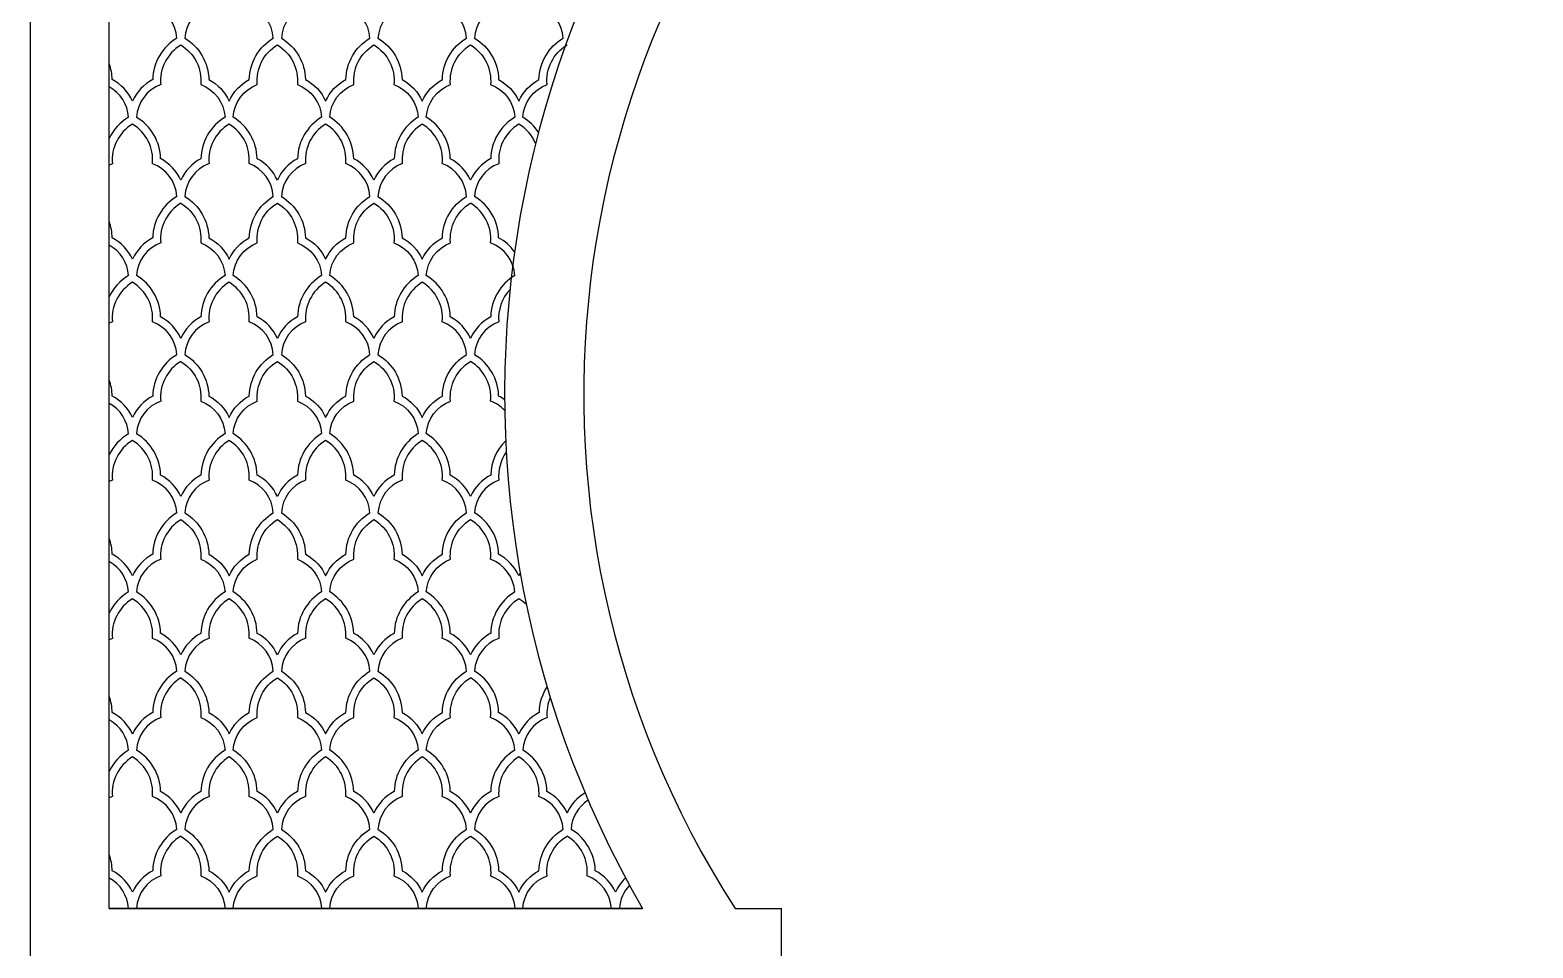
# Model space of a CAD drawing. Header units: inches. Extents: x 280228 to 284028, y 155671 to 163321.
# Drawn here: x 280228 to 282128, y 160371 to 161531 of the extents above; entities that cross this region are included whole.
import ezdxf

# ---------------------------------------------------------------- set-up
doc = ezdxf.new("R2010")
doc.units = ezdxf.units.IN
doc.header["$MEASUREMENT"] = 0
doc.layers.add('freecads.com', color=7, linetype='Continuous')

msp = doc.modelspace()

# ---------------------------------------------------------------- linework, layer by layer
at = {"layer": 'freecads.com'}
for p, q in [((280227.6, 163321.3, 0), (280227.6, 160321.3, 0)), ((280327.6, 160421.3, 0), (280327.6, 163221.3, 0)), ((280327.6, 160421.3, 0), (280327.6, 163221.3, 0)), ((280327.6, 160421.3, 0), (281001.7, 160421.3, 0)), ((281001.7, 160421.3, 0), (280327.6, 160421.3, 0)), ((281118.9, 160421.3, 0), (281177.6, 160421.3, 0)), ((281177.6, 160321.3, 0), (281177.6, 160421.3, 0))]:
    msp.add_line(p, q, dxfattribs=at)
at = {"layer": 'freecads.com', "elevation": 0}
for points in [[(280535.1, 161521.2, 0.29762), (280504.5, 161562.6, 0.288877), (280479.2, 161612.6, 0.288877), (280453.9, 161562.6, 0.29762), (280423.2, 161521.2, -0.257772), (280453.6, 161468.8, -0.167823), (280479.2, 161441.7, -0.167823), (280504.7, 161468.8, -0.257772)], [(280657.2, 161521.2, 0.29762), (280626.6, 161562.6, 0.288877), (280601.3, 161612.6, 0.288877), (280576, 161562.6, 0.29762), (280545.3, 161521.2, -0.257772), (280575.8, 161468.8, -0.167823), (280601.3, 161441.7, -0.167823), (280626.8, 161468.8, -0.257772)], [(280779.3, 161521.2, 0.29762), (280748.7, 161562.6, 0.288877), (280723.4, 161612.6, 0.288877), (280698.1, 161562.6, 0.29762), (280667.4, 161521.2, -0.257772), (280697.9, 161468.8, -0.167823), (280723.4, 161441.7, -0.167823), (280748.9, 161468.8, -0.257772)], [(280901.5, 161521.2, 0.29762), (280870.8, 161562.6, 0.288877), (280845.5, 161612.6, 0.288877), (280820.2, 161562.6, 0.29762), (280789.5, 161521.2, -0.257772), (280820, 161468.8, -0.167823), (280845.5, 161441.7, -0.167823), (280871, 161468.8, -0.257772)], [(280535.1, 161321.2, 0.29762), (280504.5, 161362.6, 0.288877), (280479.2, 161412.6, 0.288877), (280453.9, 161362.6, 0.29762), (280423.2, 161321.2, -0.257772), (280453.6, 161268.8, -0.167823), (280479.2, 161241.7, -0.167823), (280504.7, 161268.8, -0.257772)], [(280657.2, 161321.2, 0.29762), (280626.6, 161362.6, 0.288877), (280601.3, 161412.6, 0.288877), (280576, 161362.6, 0.29762), (280545.3, 161321.2, -0.257772), (280575.8, 161268.8, -0.167823), (280601.3, 161241.7, -0.167823), (280626.8, 161268.8, -0.257772)], [(280779.3, 161321.2, 0.29762), (280748.7, 161362.6, 0.288877), (280723.4, 161412.6, 0.288877), (280698.1, 161362.6, 0.29762), (280667.4, 161321.2, -0.257772), (280697.9, 161268.8, -0.167823), (280723.4, 161241.7, -0.167823), (280748.9, 161268.8, -0.257772)], [(280535.1, 161121.2, 0.29762), (280504.5, 161162.6, 0.288877), (280479.2, 161212.6, 0.288877), (280453.9, 161162.6, 0.29762), (280423.2, 161121.2, -0.257772), (280453.6, 161068.8, -0.167823), (280479.2, 161041.7, -0.167823), (280504.7, 161068.8, -0.257772)], [(280657.2, 161121.2, 0.29762), (280626.6, 161162.6, 0.288877), (280601.3, 161212.6, 0.288877), (280576, 161162.6, 0.29762), (280545.3, 161121.2, -0.257772), (280575.8, 161068.8, -0.167823), (280601.3, 161041.7, -0.167823), (280626.8, 161068.8, -0.257772)], [(280779.3, 161121.2, 0.29762), (280748.7, 161162.6, 0.288877), (280723.4, 161212.6, 0.288877), (280698.1, 161162.6, 0.29762), (280667.4, 161121.2, -0.257772), (280697.9, 161068.8, -0.167823), (280723.4, 161041.7, -0.167823), (280748.9, 161068.8, -0.257772)], [(280535.1, 160921.2, 0.29762), (280504.5, 160962.6, 0.288877), (280479.2, 161012.6, 0.288877), (280453.9, 160962.6, 0.29762), (280423.2, 160921.2, -0.257772), (280453.6, 160868.8, -0.167823), (280479.2, 160841.7, -0.167823), (280504.7, 160868.8, -0.257772)], [(280657.2, 160921.2, 0.29762), (280626.6, 160962.6, 0.288877), (280601.3, 161012.6, 0.288877), (280576, 160962.6, 0.29762), (280545.3, 160921.2, -0.257772), (280575.8, 160868.8, -0.167823), (280601.3, 160841.7, -0.167823), (280626.8, 160868.8, -0.257772)], [(280779.3, 160921.2, 0.29762), (280748.7, 160962.6, 0.288877), (280723.4, 161012.6, 0.288877), (280698.1, 160962.6, 0.29762), (280667.4, 160921.2, -0.257772), (280697.9, 160868.8, -0.167823), (280723.4, 160841.7, -0.167823), (280748.9, 160868.8, -0.257772)], [(280535.1, 160721.2, 0.29762), (280504.5, 160762.6, 0.288877), (280479.2, 160812.6, 0.288877), (280453.9, 160762.6, 0.29762), (280423.2, 160721.2, -0.257772), (280453.6, 160668.8, -0.167823), (280479.2, 160641.7, -0.167823), (280504.7, 160668.8, -0.257772)], [(280657.2, 160721.2, 0.29762), (280626.6, 160762.6, 0.288877), (280601.3, 160812.6, 0.288877), (280576, 160762.6, 0.29762), (280545.3, 160721.2, -0.257772), (280575.8, 160668.8, -0.167823), (280601.3, 160641.7, -0.167823), (280626.8, 160668.8, -0.257772)], [(280779.3, 160721.2, 0.29762), (280748.7, 160762.6, 0.288877), (280723.4, 160812.6, 0.288877), (280698.1, 160762.6, 0.29762), (280667.4, 160721.2, -0.257772), (280697.9, 160668.8, -0.167823), (280723.4, 160641.7, -0.167823), (280748.9, 160668.8, -0.257772)], [(280535.1, 160521.2, 0.29762), (280504.5, 160562.6, 0.288877), (280479.2, 160612.6, 0.288877), (280453.9, 160562.6, 0.29762), (280423.2, 160521.2, -0.257772), (280453.6, 160468.8, -0.167823), (280479.2, 160441.7, -0.167823), (280504.7, 160468.8, -0.257772)], [(280657.2, 160521.2, 0.29762), (280626.6, 160562.6, 0.288877), (280601.3, 160612.6, 0.288877), (280576, 160562.6, 0.29762), (280545.3, 160521.2, -0.257772), (280575.8, 160468.8, -0.167823), (280601.3, 160441.7, -0.167823), (280626.8, 160468.8, -0.257772)], [(280779.3, 160521.2, 0.29762), (280748.7, 160562.6, 0.288877), (280723.4, 160612.6, 0.288877), (280698.1, 160562.6, 0.29762), (280667.4, 160521.2, -0.257772), (280697.9, 160468.8, -0.167823), (280723.4, 160441.7, -0.167823), (280748.9, 160468.8, -0.257772)], [(280901.5, 160521.2, 0.29762), (280870.8, 160562.6, 0.288877), (280845.5, 160612.6, 0.288877), (280820.2, 160562.6, 0.29762), (280789.5, 160521.2, -0.257772), (280820, 160468.8, -0.167823), (280845.5, 160441.7, -0.167823), (280871, 160468.8, -0.257772)]]:
    msp.add_lwpolyline(points, format="xyb", close=True, dxfattribs=at)
for points in [[(280418.1, 161512.6, -0.288877), (280443.4, 161462.5, -0.29664), (280474.1, 161421.3, -0.29664)], [(280484.3, 161421.3, -0.29664), (280514.9, 161462.5, -0.288877), (280540.2, 161512.6)], [(280540.2, 161512.6, -0.288877), (280565.5, 161462.5, -0.29664), (280596.2, 161421.3, -0.29664)], [(280606.4, 161421.3, -0.29664), (280637, 161462.5, -0.288877), (280662.3, 161512.6)], [(280662.3, 161512.6, -0.288877), (280687.6, 161462.5, -0.29664), (280718.3, 161421.3, -0.29664)], [(280728.5, 161421.3, -0.29664), (280759.1, 161462.5, -0.288877), (280784.4, 161512.6)], [(280784.4, 161512.6, -0.288877), (280809.7, 161462.5, -0.29664), (280840.4, 161421.3, -0.29664)], [(280850.6, 161421.3, -0.29664), (280881.2, 161462.5, -0.288877), (280906.5, 161512.6)], [(280474.1, 161421.3, 0.257721), (280443.6, 161368.9, 0.167823), (280418.1, 161341.8, 0.167823)], [(280540.2, 161341.8, 0.167823), (280514.7, 161368.9, 0.257721), (280484.3, 161421.3)], [(280596.2, 161421.3, 0.257721), (280565.7, 161368.9, 0.167823), (280540.2, 161341.8, 0.167823)], [(280662.3, 161341.8, 0.167823), (280636.8, 161368.9, 0.257721), (280606.4, 161421.3)], [(280718.3, 161421.3, 0.257721), (280687.9, 161368.9, 0.167823), (280662.3, 161341.8, 0.167823)], [(280784.4, 161341.8, 0.167823), (280758.9, 161368.9, 0.257721), (280728.5, 161421.3)], [(280418.1, 161312.6, -0.288877), (280443.4, 161262.5, -0.29664), (280474.1, 161221.3, -0.29664)], [(280484.3, 161221.3, -0.29664), (280514.9, 161262.5, -0.288877), (280540.2, 161312.6)], [(280540.2, 161312.6, -0.288877), (280565.5, 161262.5, -0.29664), (280596.2, 161221.3, -0.29664)], [(280606.4, 161221.3, -0.29664), (280637, 161262.5, -0.288877), (280662.3, 161312.6)], [(280662.3, 161312.6, -0.288877), (280687.6, 161262.5, -0.29664), (280718.3, 161221.3, -0.29664)], [(280728.5, 161221.3, -0.29664), (280759.1, 161262.5, -0.288877), (280784.4, 161312.6)], [(280474.1, 161221.3, 0.257721), (280443.6, 161168.9, 0.167823), (280418.1, 161141.8, 0.167823)], [(280540.2, 161141.8, 0.167823), (280514.7, 161168.9, 0.257721), (280484.3, 161221.3)], [(280596.2, 161221.3, 0.257721), (280565.7, 161168.9, 0.167823), (280540.2, 161141.8, 0.167823)], [(280662.3, 161141.8, 0.167823), (280636.8, 161168.9, 0.257721), (280606.4, 161221.3)], [(280718.3, 161221.3, 0.257721), (280687.9, 161168.9, 0.167823), (280662.3, 161141.8, 0.167823)], [(280784.4, 161141.8, 0.167823), (280758.9, 161168.9, 0.257721), (280728.5, 161221.3)], [(280418.1, 161112.6, -0.288877), (280443.4, 161062.5, -0.29664), (280474.1, 161021.3, -0.29664)], [(280484.3, 161021.3, -0.29664), (280514.9, 161062.5, -0.288877), (280540.2, 161112.6)], [(280540.2, 161112.6, -0.288877), (280565.5, 161062.5, -0.29664), (280596.2, 161021.3, -0.29664)], [(280606.4, 161021.3, -0.29664), (280637, 161062.5, -0.288877), (280662.3, 161112.6)], [(280662.3, 161112.6, -0.288877), (280687.6, 161062.5, -0.29664), (280718.3, 161021.3, -0.29664)], [(280728.5, 161021.3, -0.29664), (280759.1, 161062.5, -0.288877), (280784.4, 161112.6)], [(280474.1, 161021.3, 0.257721), (280443.6, 160968.9, 0.167823), (280418.1, 160941.8, 0.167823)], [(280540.2, 160941.8, 0.167823), (280514.7, 160968.9, 0.257721), (280484.3, 161021.3)], [(280596.2, 161021.3, 0.257721), (280565.7, 160968.9, 0.167823), (280540.2, 160941.8, 0.167823)], [(280662.3, 160941.8, 0.167823), (280636.8, 160968.9, 0.257721), (280606.4, 161021.3)], [(280718.3, 161021.3, 0.257721), (280687.9, 160968.9, 0.167823), (280662.3, 160941.8, 0.167823)], [(280784.4, 160941.8, 0.167823), (280758.9, 160968.9, 0.257721), (280728.5, 161021.3)], [(280418.1, 160912.6, -0.288877), (280443.4, 160862.5, -0.29664), (280474.1, 160821.3, -0.29664)], [(280484.3, 160821.3, -0.29664), (280514.9, 160862.5, -0.288877), (280540.2, 160912.6)], [(280540.2, 160912.6, -0.288877), (280565.5, 160862.5, -0.29664), (280596.2, 160821.3, -0.29664)], [(280606.4, 160821.3, -0.29664), (280637, 160862.5, -0.288877), (280662.3, 160912.6)], [(280662.3, 160912.6, -0.288877), (280687.6, 160862.5, -0.29664), (280718.3, 160821.3, -0.29664)], [(280728.5, 160821.3, -0.29664), (280759.1, 160862.5, -0.288877), (280784.4, 160912.6)], [(280474.1, 160821.3, 0.257721), (280443.6, 160768.9, 0.167823), (280418.1, 160741.8, 0.167823)], [(280540.2, 160741.8, 0.167823), (280514.7, 160768.9, 0.257721), (280484.3, 160821.3)], [(280596.2, 160821.3, 0.257721), (280565.7, 160768.9, 0.167823), (280540.2, 160741.8, 0.167823)], [(280662.3, 160741.8, 0.167823), (280636.8, 160768.9, 0.257721), (280606.4, 160821.3)], [(280718.3, 160821.3, 0.257721), (280687.9, 160768.9, 0.167823), (280662.3, 160741.8, 0.167823)], [(280784.4, 160741.8, 0.167823), (280758.9, 160768.9, 0.257721), (280728.5, 160821.3)], [(280418.1, 160712.6, -0.288877), (280443.4, 160662.5, -0.29664), (280474.1, 160621.3, -0.29664)], [(280484.3, 160621.3, -0.29664), (280514.9, 160662.5, -0.288877), (280540.2, 160712.6)], [(280540.2, 160712.6, -0.288877), (280565.5, 160662.5, -0.29664), (280596.2, 160621.3, -0.29664)], [(280606.4, 160621.3, -0.29664), (280637, 160662.5, -0.288877), (280662.3, 160712.6)], [(280662.3, 160712.6, -0.288877), (280687.6, 160662.5, -0.29664), (280718.3, 160621.3, -0.29664)], [(280728.5, 160621.3, -0.29664), (280759.1, 160662.5, -0.288877), (280784.4, 160712.6)], [(280474.1, 160621.3, 0.257721), (280443.6, 160568.9, 0.167823), (280418.1, 160541.8, 0.167823)], [(280540.2, 160541.8, 0.167823), (280514.7, 160568.9, 0.257721), (280484.3, 160621.3)], [(280596.2, 160621.3, 0.257721), (280565.7, 160568.9, 0.167823), (280540.2, 160541.8, 0.167823)], [(280662.3, 160541.8, 0.167823), (280636.8, 160568.9, 0.257721), (280606.4, 160621.3)], [(280718.3, 160621.3, 0.257721), (280687.9, 160568.9, 0.167823), (280662.3, 160541.8, 0.167823)], [(280784.4, 160541.8, 0.167823), (280758.9, 160568.9, 0.257721), (280728.5, 160621.3)], [(280840.4, 160621.3, 0.257721), (280810, 160568.9, 0.167823), (280784.4, 160541.8, 0.167823)], [(280906.5, 160541.8, 0.167823), (280881, 160568.9, 0.257721), (280850.6, 160621.3)], [(280418.1, 160512.6, -0.288877), (280443.4, 160462.5, -0.29664), (280474.1, 160421.3, -0.29664)], [(280484.3, 160421.3, -0.29664), (280514.9, 160462.5, -0.288877), (280540.2, 160512.6)], [(280540.2, 160512.6, -0.288877), (280565.5, 160462.5, -0.29664), (280596.2, 160421.3, -0.29664)], [(280606.4, 160421.3, -0.29664), (280637, 160462.5, -0.288877), (280662.3, 160512.6)], [(280662.3, 160512.6, -0.288877), (280687.6, 160462.5, -0.29664), (280718.3, 160421.3, -0.29664)], [(280728.5, 160421.3, -0.29664), (280759.1, 160462.5, -0.288877), (280784.4, 160512.6)], [(280784.4, 160512.6, -0.288877), (280809.7, 160462.5, -0.29664), (280840.4, 160421.3, -0.29664)], [(280850.6, 160421.3, -0.29664), (280881.2, 160462.5, -0.288877), (280906.5, 160512.6)]]:
    msp.add_lwpolyline(points, format="xyb", dxfattribs=at)
at = {"layer": 'freecads.com'}
for centre, radius, start, end in [((282127.6, 161071.3, 0), 1300, 330, 210), ((282127.6, 161071.3, 0), 1200, 327.2028, 212.7972), ((280366, 161518.4, 0), 47.1, 3.3864, 69.6827), ((280445.2, 161467.4, 0), 62.6, 120.9011, 178.7195), ((280445.2, 161467.4, 0), 52.6, 120.9689, 185.4201), ((280268.9, 161467.4, 0), 62.6, 1.2805, 20.5266), ((280305, 161418.3, 0), 57.1, 24.157, 62.2642), ((280409.2, 161418.3, 0), 57.1, 117.7358, 155.843), ((280409.2, 161418.3, 0), 47.1, 110.3173, 176.4073), ((280305, 161418.3, 0), 47.1, 3.5927, 61.3064), ((280384.1, 161367.5, 0), 62.6, 120.9121, 154.5861), ((280384.1, 161367.5, 0), 52.6, 120.9689, 185.4201), ((280330, 161367.5, 0), 52.6, 354.5799, 59.0311), ((280330, 161367.5, 0), 62.6, 1.2805, 59.0879), ((280872.6, 161367.5, 0), 62.6, 120.9121, 178.7195), ((280872.6, 161367.5, 0), 52.6, 120.9689, 185.4201), ((280818.4, 161367.5, 0), 52.6, 23.1101, 59.0311), ((280818.4, 161367.5, 0), 62.6, 33.7866, 59.0879), ((280366, 161318.4, 0), 57.1, 24.157, 62.2642), ((280836.5, 161318.4, 0), 57.1, 117.7358, 155.843), ((280348.1, 161318.4, 0), 47.1, 110.3173, 115.8411), ((280366, 161318.4, 0), 47.1, 3.3864, 69.6827), ((280836.5, 161318.4, 0), 47.1, 110.3173, 176.6136), ((280445.2, 161267.4, 0), 62.6, 120.9011, 178.7195), ((280445.2, 161267.4, 0), 52.6, 120.9689, 185.4201), ((280757.4, 161267.4, 0), 52.6, 354.5799, 59.0311), ((280757.4, 161267.4, 0), 62.6, 1.2805, 59.0989), ((280268.9, 161267.4, 0), 62.6, 1.2805, 20.5266), ((280305, 161218.3, 0), 47.1, 3.5927, 61.3064), ((280305, 161218.3, 0), 57.1, 24.157, 62.2642), ((280409.2, 161218.3, 0), 57.1, 117.7358, 155.843), ((280409.2, 161218.3, 0), 47.1, 110.3173, 176.4073), ((280793.4, 161218.3, 0), 47.1, 3.5927, 69.6827), ((280793.4, 161218.3, 0), 57.1, 35.121, 62.2642), ((280384.1, 161167.5, 0), 62.6, 120.9121, 154.5861), ((280330, 161167.5, 0), 62.6, 1.2805, 59.0879), ((280872.6, 161167.5, 0), 62.6, 120.9121, 178.7195), ((280384.1, 161167.5, 0), 52.6, 120.9689, 185.4201), ((280330, 161167.5, 0), 52.6, 354.5799, 59.0311), ((280872.6, 161167.5, 0), 52.6, 136.5711, 185.4201), ((280348.1, 161118.4, 0), 47.1, 110.3173, 115.8411), ((280366, 161118.4, 0), 47.1, 3.3864, 69.6827), ((280366, 161118.4, 0), 57.1, 24.157, 62.2642), ((280836.5, 161118.4, 0), 57.1, 117.7358, 155.843), ((280836.5, 161118.4, 0), 47.1, 110.3173, 176.6136), ((280445.2, 161067.4, 0), 62.6, 120.9011, 178.7195), ((280757.4, 161067.4, 0), 62.6, 1.2805, 59.0989), ((280445.2, 161067.4, 0), 52.6, 120.9689, 185.4201), ((280757.4, 161067.4, 0), 52.6, 354.5799, 59.0311), ((280268.9, 161067.4, 0), 62.6, 1.2805, 20.5266), ((280305, 161018.3, 0), 57.1, 24.157, 62.2642), ((280409.2, 161018.3, 0), 57.1, 117.7358, 155.843), ((280793.4, 161018.3, 0), 57.1, 53.1848, 62.2642), ((280305, 161018.3, 0), 47.1, 3.5927, 61.3064), ((280409.2, 161018.3, 0), 47.1, 110.3173, 176.4073), ((280793.4, 161018.3, 0), 47.1, 43.1508, 69.6827), ((280384.1, 160967.5, 0), 62.6, 120.9121, 154.5861), ((280384.1, 160967.5, 0), 52.6, 120.9689, 185.4201), ((280330, 160967.5, 0), 52.6, 354.5799, 59.0311), ((280330, 160967.5, 0), 62.6, 1.2805, 59.0879), ((280872.6, 160967.5, 0), 62.6, 134.1883, 178.7195), ((280872.6, 160967.5, 0), 52.6, 144.6377, 185.4201), ((280366, 160918.4, 0), 57.1, 24.157, 62.2642), ((280836.5, 160918.4, 0), 57.1, 117.7358, 155.843), ((280348.1, 160918.4, 0), 47.1, 110.3173, 115.8411), ((280366, 160918.4, 0), 47.1, 3.3864, 69.6827), ((280836.5, 160918.4, 0), 47.1, 110.3173, 176.6136), ((280445.2, 160867.4, 0), 62.6, 120.9011, 178.7195), ((280445.2, 160867.4, 0), 52.6, 120.9689, 185.4201), ((280757.4, 160867.4, 0), 52.6, 354.5799, 59.0311), ((280757.4, 160867.4, 0), 62.6, 1.2805, 59.0989), ((280268.9, 160867.4, 0), 62.6, 1.2805, 20.5266), ((280305, 160818.3, 0), 47.1, 3.5927, 61.3064), ((280305, 160818.3, 0), 57.1, 24.157, 62.2642), ((280409.2, 160818.3, 0), 57.1, 117.7358, 155.843), ((280409.2, 160818.3, 0), 47.1, 110.3173, 176.4073), ((280793.4, 160818.3, 0), 47.1, 3.5927, 69.6827), ((280793.4, 160818.3, 0), 57.1, 24.157, 62.2642), ((280897.6, 160818.3, 0), 57.1, 151.6234, 155.843), ((280384.1, 160767.5, 0), 62.6, 120.9121, 154.5861), ((280330, 160767.5, 0), 62.6, 1.2805, 59.0879), ((280872.6, 160767.5, 0), 62.6, 120.9121, 178.7195), ((280384.1, 160767.5, 0), 52.6, 120.9689, 185.4201), ((280330, 160767.5, 0), 52.6, 354.5799, 59.0311), ((280872.6, 160767.5, 0), 52.6, 120.9689, 185.4201), ((280818.4, 160767.5, 0), 52.6, 45.8102, 59.0311), ((280348.1, 160718.4, 0), 47.1, 110.3173, 115.8411), ((280366, 160718.4, 0), 47.1, 3.3864, 69.6827), ((280366, 160718.4, 0), 57.1, 24.157, 62.2642), ((280836.5, 160718.4, 0), 57.1, 117.7358, 155.843), ((280836.5, 160718.4, 0), 47.1, 110.3173, 176.6136), ((280445.2, 160667.4, 0), 62.6, 120.9011, 178.7195), ((280757.4, 160667.4, 0), 62.6, 1.2805, 59.0989), ((280445.2, 160667.4, 0), 52.6, 120.9689, 185.4201), ((280757.4, 160667.4, 0), 52.6, 354.5799, 59.0311), ((280268.9, 160667.4, 0), 62.6, 1.2805, 20.5266), ((280933.6, 160667.4, 0), 62.6, 146.809, 178.7195), ((280933.6, 160667.4, 0), 52.6, 156.7042, 185.4201), ((280305, 160618.3, 0), 57.1, 24.157, 62.2642), ((280409.2, 160618.3, 0), 57.1, 117.7358, 155.843), ((280793.4, 160618.3, 0), 57.1, 24.157, 62.2642), ((280897.6, 160618.3, 0), 57.1, 117.7358, 155.843), ((280305, 160618.3, 0), 47.1, 3.5927, 61.3064), ((280409.2, 160618.3, 0), 47.1, 110.3173, 176.4073), ((280793.4, 160618.3, 0), 47.1, 3.5927, 69.6827), ((280897.6, 160618.3, 0), 47.1, 110.3173, 176.4073), ((280384.1, 160567.5, 0), 62.6, 120.9121, 154.5861), ((280384.1, 160567.5, 0), 52.6, 120.9689, 185.4201), ((280330, 160567.5, 0), 52.6, 354.5799, 59.0311), ((280330, 160567.5, 0), 62.6, 1.2805, 59.0879), ((280348.1, 160518.4, 0), 47.1, 110.3173, 115.8411), ((280366, 160518.4, 0), 47.1, 3.3864, 69.6827), ((280366, 160518.4, 0), 57.1, 24.157, 62.2642), ((280958.6, 160518.4, 0), 57.1, 121.002, 155.843), ((280958.6, 160518.4, 0), 47.1, 122.7094, 176.6136), ((280445.2, 160467.4, 0), 62.6, 120.9011, 178.7195), ((280445.2, 160467.4, 0), 52.6, 120.9689, 185.4201), ((280879.5, 160467.4, 0), 52.6, 354.5799, 59.0311), ((280879.5, 160467.4, 0), 62.6, 1.2805, 59.0989), ((280268.9, 160467.4, 0), 62.6, 1.2805, 20.5266), ((280305, 160418.3, 0), 47.1, 3.5927, 61.3064), ((280305, 160418.3, 0), 57.1, 24.157, 62.2642), ((280409.2, 160418.3, 0), 57.1, 117.7358, 155.843), ((280409.2, 160418.3, 0), 47.1, 110.3173, 176.4073), ((280915.5, 160418.3, 0), 47.1, 3.5927, 69.6827), ((280915.5, 160418.3, 0), 57.1, 24.157, 62.2642), ((281019.7, 160418.3, 0), 57.1, 133.4832, 155.843), ((281019.7, 160418.3, 0), 47.1, 136.815, 176.4073)]:
    msp.add_arc(centre, radius, start, end, dxfattribs=at)

doc.saveas('drawing.dxf')
